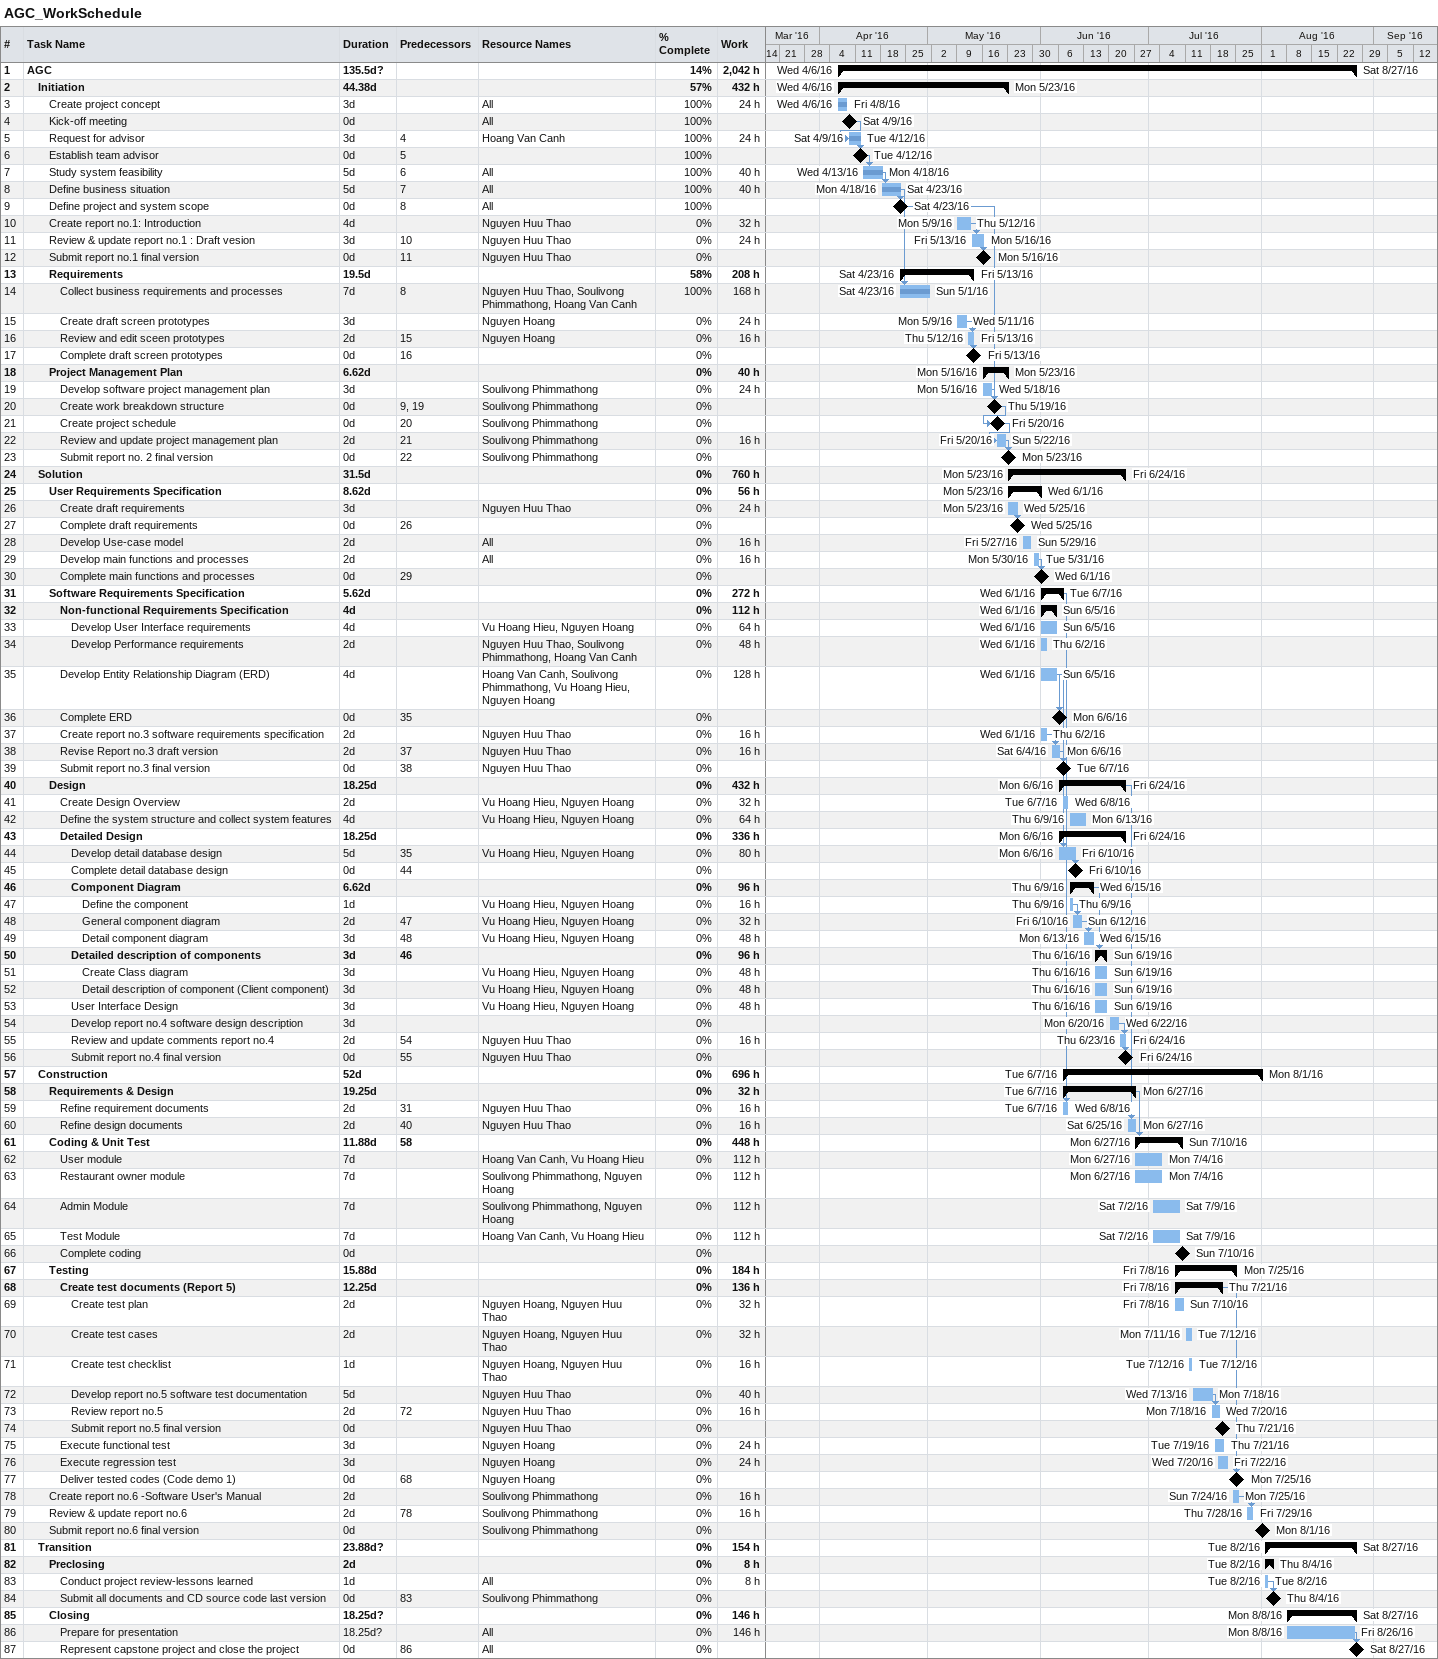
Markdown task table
AGC_WorkSchedule

| ID | Level | Task | Duration | Start | Finish | Predecessors | Resources | % complete | Work (h) |
|---|---|---|---|---|---|---|---|---|---|
| 1 | 1 | **AGC** | 135.5d? | 2016-04-06 | 2016-08-27 |  |  | 14 | 2042 |
| 2 | 2 | **Initiation** | 44.38d | 2016-04-06 | 2016-05-23 |  |  | 57 | 432 |
| 3 | 3 | Create project concept | 3d | 2016-04-06 | 2016-04-08 |  | All | 100 | 24 |
| 4 | 3 | Kick-off meeting | 0d | 2016-04-09 | 2016-04-09 |  | All | 100 |  |
| 5 | 3 | Request for advisor | 3d | 2016-04-09 | 2016-04-12 | 4 | Hoang Van Canh | 100 | 24 |
| 6 | 3 | Establish team advisor | 0d | 2016-04-12 | 2016-04-12 | 5 |  | 100 |  |
| 7 | 3 | Study system feasibility | 5d | 2016-04-13 | 2016-04-18 | 6 | All | 100 | 40 |
| 8 | 3 | Define business situation | 5d | 2016-04-18 | 2016-04-23 | 7 | All | 100 | 40 |
| 9 | 3 | Define project and system scope | 0d | 2016-04-23 | 2016-04-23 | 8 | All | 100 |  |
| 10 | 3 | Create report no.1: Introduction | 4d | 2016-05-09 | 2016-05-12 |  | Nguyen Huu Thao | 0 | 32 |
| 11 | 3 | Review & update report no.1 : Draft vesion | 3d | 2016-05-13 | 2016-05-16 | 10 | Nguyen Huu Thao | 0 | 24 |
| 12 | 3 | Submit report no.1 final version | 0d | 2016-05-16 | 2016-05-16 | 11 | Nguyen Huu Thao | 0 |  |
| 13 | 3 | **Requirements** | 19.5d | 2016-04-23 | 2016-05-13 |  |  | 58 | 208 |
| 14 | 4 | Collect business requirements and processes | 7d | 2016-04-23 | 2016-05-01 | 8 | Nguyen Huu Thao, Soulivong Phimmathong, Hoang Van Canh | 100 | 168 |
| 15 | 4 | Create draft screen prototypes | 3d | 2016-05-09 | 2016-05-11 |  | Nguyen Hoang | 0 | 24 |
| 16 | 4 | Review and edit sceen prototypes | 2d | 2016-05-12 | 2016-05-13 | 15 | Nguyen Hoang | 0 | 16 |
| 17 | 4 | Complete draft screen prototypes | 0d | 2016-05-13 | 2016-05-13 | 16 |  | 0 |  |
| 18 | 3 | **Project Management Plan** | 6.62d | 2016-05-16 | 2016-05-23 |  |  | 0 | 40 |
| 19 | 4 | Develop software project management plan | 3d | 2016-05-16 | 2016-05-18 |  | Soulivong Phimmathong | 0 | 24 |
| 20 | 4 | Create work breakdown structure | 0d | 2016-05-19 | 2016-05-19 | 9, 19 | Soulivong Phimmathong | 0 |  |
| 21 | 4 | Create project schedule | 0d | 2016-05-20 | 2016-05-20 | 20 | Soulivong Phimmathong | 0 |  |
| 22 | 4 | Review and update project management plan | 2d | 2016-05-20 | 2016-05-22 | 21 | Soulivong Phimmathong | 0 | 16 |
| 23 | 4 | Submit report no. 2 final version | 0d | 2016-05-23 | 2016-05-23 | 22 | Soulivong Phimmathong | 0 |  |
| 24 | 2 | **Solution** | 31.5d | 2016-05-23 | 2016-06-24 |  |  | 0 | 760 |
| 25 | 3 | **User Requirements Specification** | 8.62d | 2016-05-23 | 2016-06-01 |  |  | 0 | 56 |
| 26 | 4 | Create draft requirements | 3d | 2016-05-23 | 2016-05-25 |  | Nguyen Huu Thao | 0 | 24 |
| 27 | 4 | Complete draft requirements | 0d | 2016-05-25 | 2016-05-25 | 26 |  | 0 |  |
| 28 | 4 | Develop Use-case model | 2d | 2016-05-27 | 2016-05-29 |  | All | 0 | 16 |
| 29 | 4 | Develop main functions and processes | 2d | 2016-05-30 | 2016-05-31 |  | All | 0 | 16 |
| 30 | 4 | Complete main functions and processes | 0d | 2016-06-01 | 2016-06-01 | 29 |  | 0 |  |
| 31 | 3 | **Software Requirements Specification** | 5.62d | 2016-06-01 | 2016-06-07 |  |  | 0 | 272 |
| 32 | 4 | **Non-functional Requirements Specification** | 4d | 2016-06-01 | 2016-06-05 |  |  | 0 | 112 |
| 33 | 5 | Develop User Interface requirements | 4d | 2016-06-01 | 2016-06-05 |  | Vu Hoang Hieu, Nguyen Hoang | 0 | 64 |
| 34 | 5 | Develop Performance requirements | 2d | 2016-06-01 | 2016-06-02 |  | Nguyen Huu Thao, Soulivong Phimmathong, Hoang Van Canh | 0 | 48 |
| 35 | 4 | Develop Entity Relationship Diagram (ERD) | 4d | 2016-06-01 | 2016-06-05 |  | Hoang Van Canh, Soulivong Phimmathong, Vu Hoang Hieu, Nguyen Hoang | 0 | 128 |
| 36 | 4 | Complete ERD | 0d | 2016-06-06 | 2016-06-06 | 35 |  | 0 |  |
| 37 | 4 | Create report no.3 software requirements specification | 2d | 2016-06-01 | 2016-06-02 |  | Nguyen Huu Thao | 0 | 16 |
| 38 | 4 | Revise Report no.3 draft version | 2d | 2016-06-04 | 2016-06-06 | 37 | Nguyen Huu Thao | 0 | 16 |
| 39 | 4 | Submit report no.3 final version | 0d | 2016-06-07 | 2016-06-07 | 38 | Nguyen Huu Thao | 0 |  |
| 40 | 3 | **Design** | 18.25d | 2016-06-06 | 2016-06-24 |  |  | 0 | 432 |
| 41 | 4 | Create Design Overview | 2d | 2016-06-07 | 2016-06-08 |  | Vu Hoang Hieu, Nguyen Hoang | 0 | 32 |
| 42 | 4 | Define the system structure and collect system features | 4d | 2016-06-09 | 2016-06-13 |  | Vu Hoang Hieu, Nguyen Hoang | 0 | 64 |
| 43 | 4 | **Detailed Design** | 18.25d | 2016-06-06 | 2016-06-24 |  |  | 0 | 336 |
| 44 | 5 | Develop detail database design | 5d | 2016-06-06 | 2016-06-10 | 35 | Vu Hoang Hieu, Nguyen Hoang | 0 | 80 |
| 45 | 5 | Complete detail database design | 0d | 2016-06-10 | 2016-06-10 | 44 |  | 0 |  |
| 46 | 5 | **Component Diagram** | 6.62d | 2016-06-09 | 2016-06-15 |  |  | 0 | 96 |
| 47 | 6 | Define the component | 1d | 2016-06-09 | 2016-06-09 |  | Vu Hoang Hieu, Nguyen Hoang | 0 | 16 |
| 48 | 6 | General component diagram | 2d | 2016-06-10 | 2016-06-12 | 47 | Vu Hoang Hieu, Nguyen Hoang | 0 | 32 |
| 49 | 6 | Detail component diagram | 3d | 2016-06-13 | 2016-06-15 | 48 | Vu Hoang Hieu, Nguyen Hoang | 0 | 48 |
| 50 | 5 | **Detailed description of components** | 3d | 2016-06-16 | 2016-06-19 | 46 |  | 0 | 96 |
| 51 | 6 | Create Class diagram | 3d | 2016-06-16 | 2016-06-19 |  | Vu Hoang Hieu, Nguyen Hoang | 0 | 48 |
| 52 | 6 | Detail description of component (Client component) | 3d | 2016-06-16 | 2016-06-19 |  | Vu Hoang Hieu, Nguyen Hoang | 0 | 48 |
| 53 | 5 | User Interface Design | 3d | 2016-06-16 | 2016-06-19 |  | Vu Hoang Hieu, Nguyen Hoang | 0 | 48 |
| 54 | 5 | Develop report no.4 software design description | 3d | 2016-06-20 | 2016-06-22 |  |  | 0 |  |
| 55 | 5 | Review and update comments report no.4 | 2d | 2016-06-23 | 2016-06-24 | 54 | Nguyen Huu Thao | 0 | 16 |
| 56 | 5 | Submit report no.4 final version | 0d | 2016-06-24 | 2016-06-24 | 55 | Nguyen Huu Thao | 0 |  |
| 57 | 2 | **Construction** | 52d | 2016-06-07 | 2016-08-01 |  |  | 0 | 696 |
| 58 | 3 | **Requirements & Design** | 19.25d | 2016-06-07 | 2016-06-27 |  |  | 0 | 32 |
| 59 | 4 | Refine requirement documents | 2d | 2016-06-07 | 2016-06-08 | 31 | Nguyen Huu Thao | 0 | 16 |
| 60 | 4 | Refine design documents | 2d | 2016-06-25 | 2016-06-27 | 40 | Nguyen Huu Thao | 0 | 16 |
| 61 | 3 | **Coding & Unit Test** | 11.88d | 2016-06-27 | 2016-07-10 | 58 |  | 0 | 448 |
| 62 | 4 | User module | 7d | 2016-06-27 | 2016-07-04 |  | Hoang Van Canh, Vu Hoang Hieu | 0 | 112 |
| 63 | 4 | Restaurant owner module | 7d | 2016-06-27 | 2016-07-04 |  | Soulivong Phimmathong, Nguyen Hoang | 0 | 112 |
| 64 | 4 | Admin Module | 7d | 2016-07-02 | 2016-07-09 |  | Soulivong Phimmathong, Nguyen Hoang | 0 | 112 |
| 65 | 4 | Test Module | 7d | 2016-07-02 | 2016-07-09 |  | Hoang Van Canh, Vu Hoang Hieu | 0 | 112 |
| 66 | 4 | Complete coding | 0d | 2016-07-10 | 2016-07-10 |  |  | 0 |  |
| 67 | 3 | **Testing** | 15.88d | 2016-07-08 | 2016-07-25 |  |  | 0 | 184 |
| 68 | 4 | **Create test documents (Report 5)** | 12.25d | 2016-07-08 | 2016-07-21 |  |  | 0 | 136 |
| 69 | 5 | Create test plan | 2d | 2016-07-08 | 2016-07-10 |  | Nguyen Hoang, Nguyen Huu Thao | 0 | 32 |
| 70 | 5 | Create test cases | 2d | 2016-07-11 | 2016-07-12 |  | Nguyen Hoang, Nguyen Huu Thao | 0 | 32 |
| 71 | 5 | Create test checklist | 1d | 2016-07-12 | 2016-07-12 |  | Nguyen Hoang, Nguyen Huu Thao | 0 | 16 |
| 72 | 5 | Develop report no.5 software test documentation | 5d | 2016-07-13 | 2016-07-18 |  | Nguyen Huu Thao | 0 | 40 |
| 73 | 5 | Review report no.5 | 2d | 2016-07-18 | 2016-07-20 | 72 | Nguyen Huu Thao | 0 | 16 |
| 74 | 5 | Submit report no.5 final version | 0d | 2016-07-21 | 2016-07-21 |  | Nguyen Huu Thao | 0 |  |
| 75 | 4 | Execute functional test | 3d | 2016-07-19 | 2016-07-21 |  | Nguyen Hoang | 0 | 24 |
| 76 | 4 | Execute regression test | 3d | 2016-07-20 | 2016-07-22 |  | Nguyen Hoang | 0 | 24 |
| 77 | 4 | Deliver tested codes (Code demo 1) | 0d | 2016-07-25 | 2016-07-25 | 68 | Nguyen Hoang | 0 |  |
| 78 | 3 | Create report no.6 -Software User's Manual | 2d | 2016-07-24 | 2016-07-25 |  | Soulivong Phimmathong | 0 | 16 |
| 79 | 3 | Review & update report no.6 | 2d | 2016-07-28 | 2016-07-29 | 78 | Soulivong Phimmathong | 0 | 16 |
| 80 | 3 | Submit report no.6 final version | 0d | 2016-08-01 | 2016-08-01 |  | Soulivong Phimmathong | 0 |  |
| 81 | 2 | **Transition** | 23.88d? | 2016-08-02 | 2016-08-27 |  |  | 0 | 154 |
| 82 | 3 | **Preclosing** | 2d | 2016-08-02 | 2016-08-04 |  |  | 0 | 8 |
| 83 | 4 | Conduct project review-lessons learned | 1d | 2016-08-02 | 2016-08-02 |  | All | 0 | 8 |
| 84 | 4 | Submit all documents and CD source code last version | 0d | 2016-08-04 | 2016-08-04 | 83 | Soulivong Phimmathong | 0 |  |
| 85 | 3 | **Closing** | 18.25d? | 2016-08-08 | 2016-08-27 |  |  | 0 | 146 |
| 86 | 4 | Prepare for presentation | 18.25d? | 2016-08-08 | 2016-08-26 |  | All | 0 | 146 |
| 87 | 4 | Represent capstone project and close the project | 0d | 2016-08-27 | 2016-08-27 | 86 | All | 0 |  |
